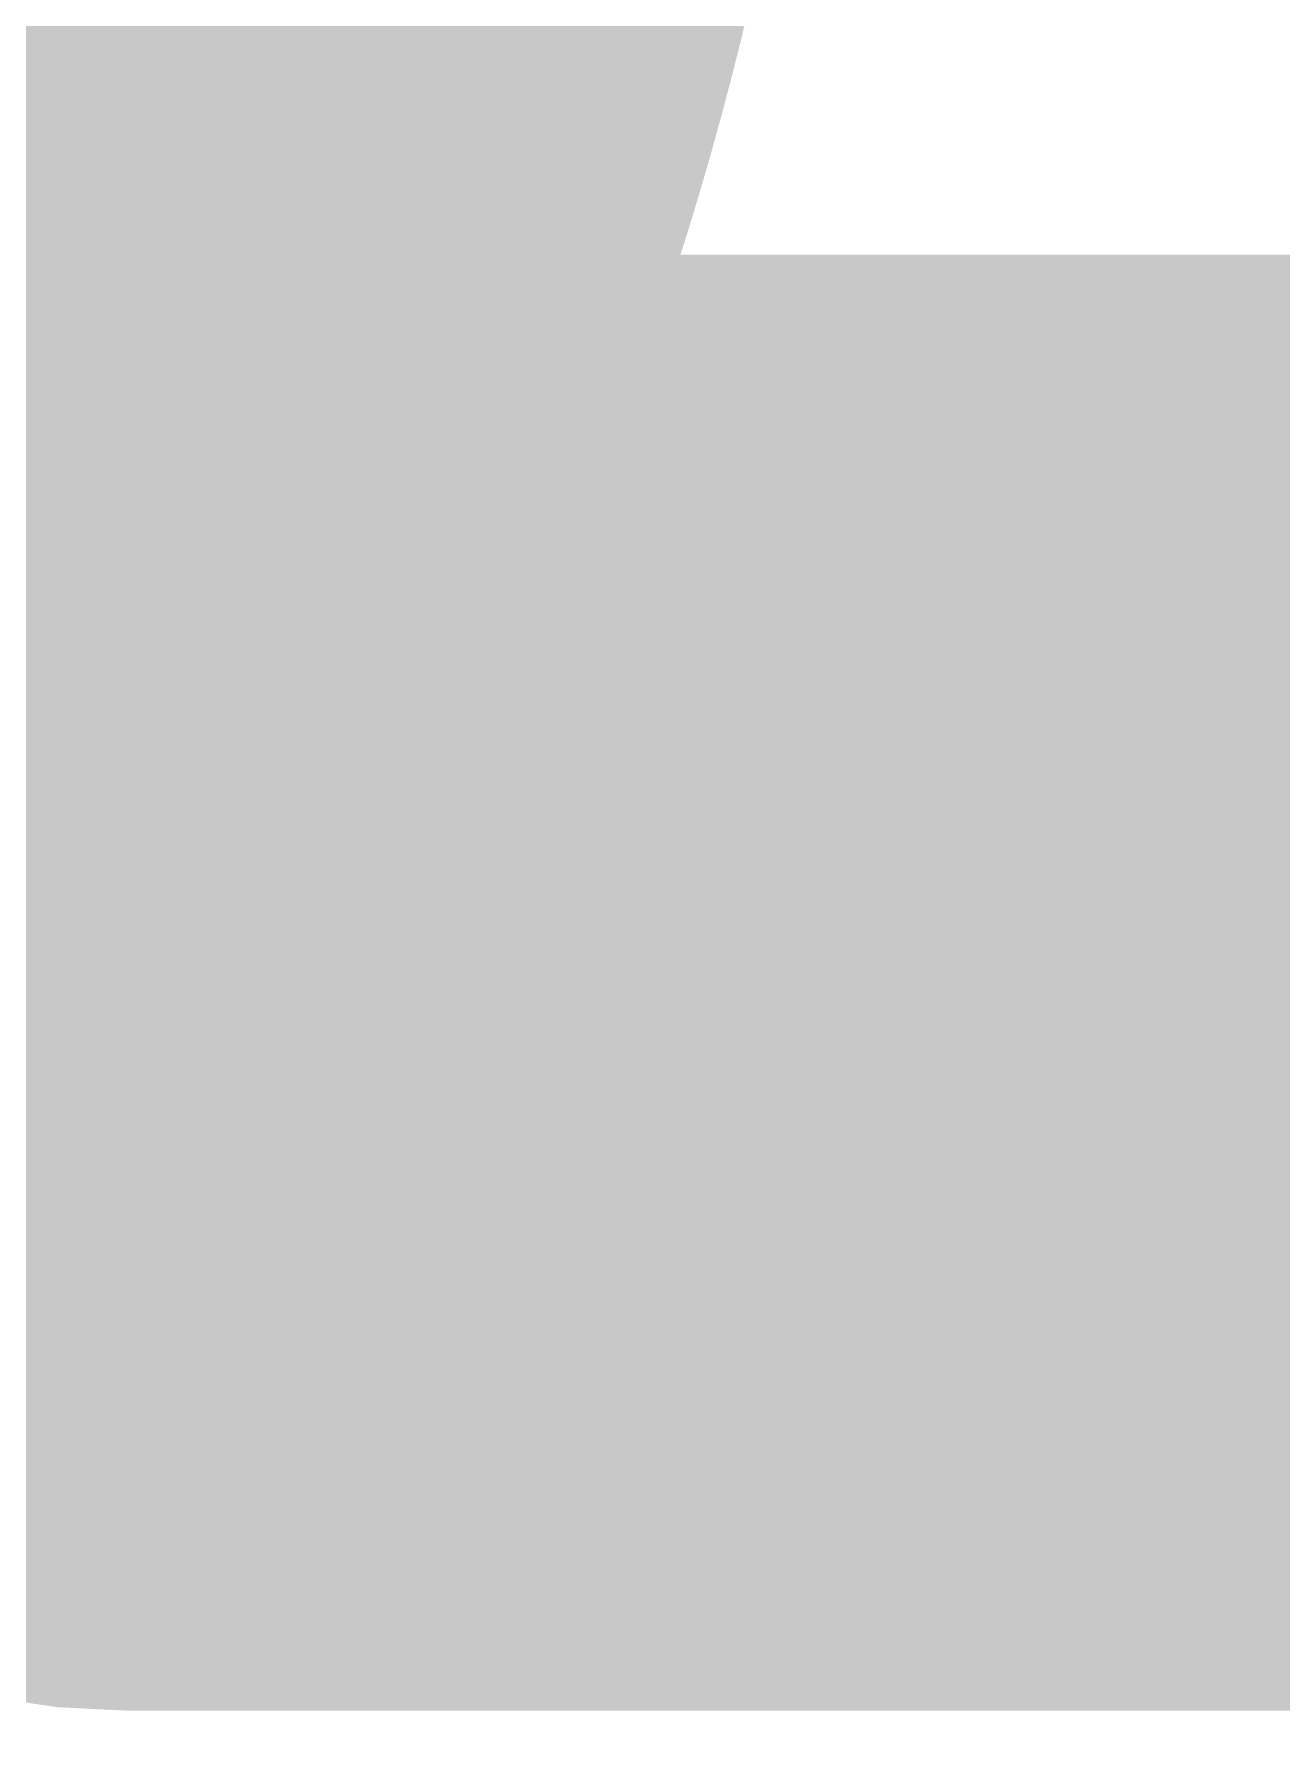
# Model space of a CAD drawing. Header units: inches. Extents: x 22 to 371, y 55 to 284.
# Drawn here: x 71.396 to 71.5485, y 176.9806 to 177.1887 of the extents above; entities that cross this region are included whole.
import ezdxf

# ---------------------------------------------------------------- set-up
doc = ezdxf.new("R2010")
doc.units = ezdxf.units.IN
for name, color, linetype in [('Bottom Layer', 5, 'Continuous'), ('Bottom Solder', 6, 'Continuous'), ('Top Solder', 216, 'Continuous')]:
    doc.layers.add(name, color=color, linetype=linetype)

msp = doc.modelspace()

# ---------------------------------------------------------------- hatches: boundary and pattern name
at = {"layer": 'Bottom Solder'}
h = msp.add_hatch(color=6, dxfattribs=at)
edge = h.paths.add_edge_path()
edge.add_arc((71.09231, 177.28391), 0.4016, 0, 360)
at = {"layer": 'Top Solder'}
h = msp.add_hatch(color=216, dxfattribs=at)
edge = h.paths.add_edge_path()
edge.add_arc((71.09231, 177.28391), 0.4016, 0, 360)

# ---------------------------------------------------------------- linework, layer by layer
at = {"layer": 'Bottom Layer'}
for points in [[(71.19647, 177.28391, 0.1778, 0.1778, 0), (71.40757, 177.07281, 0.1778, 0.1778, 0)], [(71.40757, 177.07281, 0.1778, 0.1778, 0), (71.74771, 177.07281, 0.1778, 0.1778, 0)]]:
    msp.add_lwpolyline(points, format="xyseb", dxfattribs=at)
msp.add_lwpolyline([(71.36312, 177.07281, 0.0889, 0.0889, 1), (71.45202, 177.07281, 0.0889, 0.0889, 1)], format="xyseb", close=True, dxfattribs=at)
msp.add_lwpolyline([(71.36312, 177.07281, 0.0889, 0.0889, 1), (71.45202, 177.07281, 0.0889, 0.0889, 1)], format="xyseb", close=True, dxfattribs=at)

doc.saveas('drawing.dxf')
